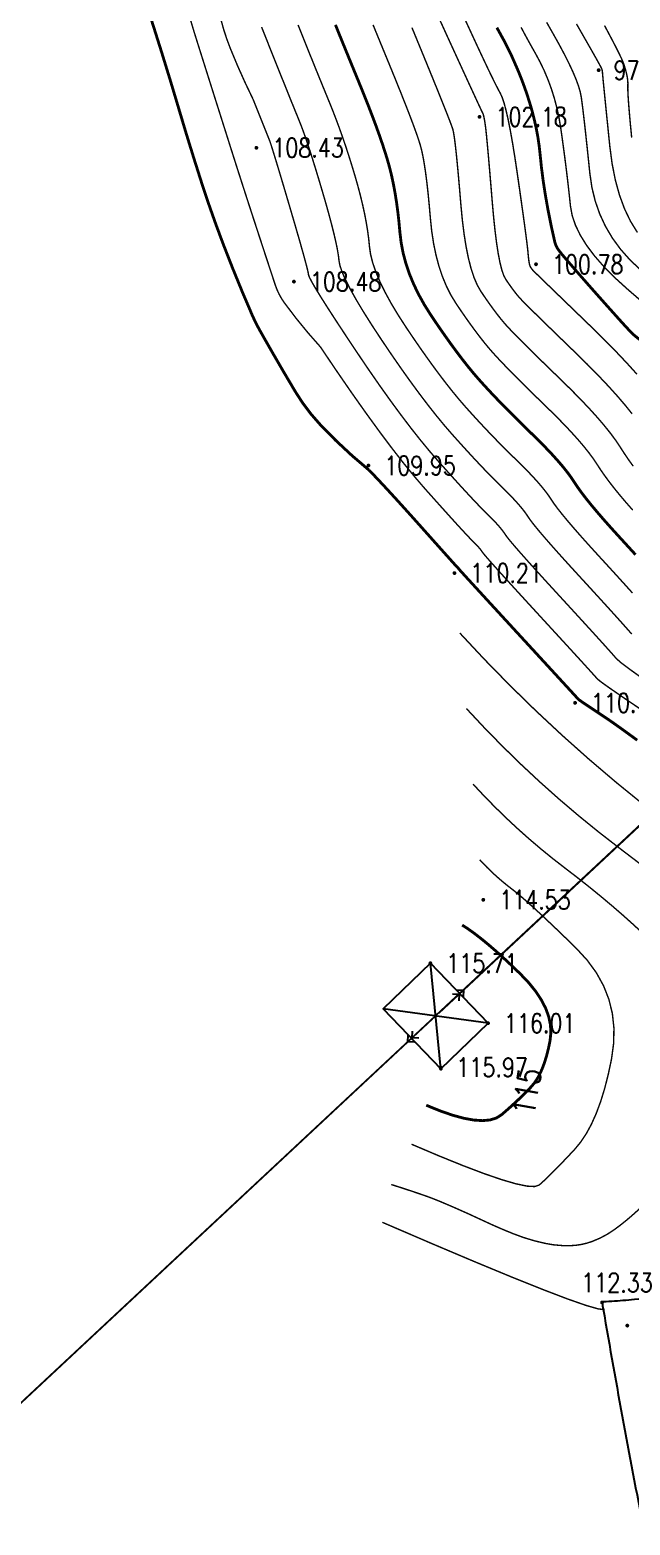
# Model space of a CAD drawing. Extents: x 532522 to 2902776, y -101917278 to 111238625.
# Drawn here: x 1103853 to 1135499, y 3048541 to 3127380 of the extents above; entities that cross this region are included whole.
import ezdxf
from ezdxf.enums import TextEntityAlignment as Align

# ---------------------------------------------------------------- set-up
doc = ezdxf.new("R2010")
doc.units = 0
doc.header["$LTSCALE"] = 1000
doc.header["$MEASUREMENT"] = 0
doc.layers.get('0').update_dxf_attribs({"linetype": 'CONTINUOUS'})
doc.layers.add('Õ÷μØºìÏß', color=20, linetype='CONTINUOUS')
doc.layers.add('新地形图', color=7, linetype='CONTINUOUS')
doc.styles.add('HZ', font='rs', dxfattribs={"width": 0.8, "bigfont": 'hztxt'})
doc.linetypes.add('10421', pattern='A,2,[150,AAA.SHX,S=1,R=0,X=0,Y=1],1e-11', length=2.00000000001)

# ---------------------------------------------------------------- blocks, each defined once
blk = doc.blocks.new('gc013a')
at = {"linetype": 'Continuous'}
blk.add_line((0.5, 0), (4, 0), dxfattribs=at)
at = {"linetype": 'Continuous', "flags": 128}
for points in [[(2.884166348194753, 0.5), (3.384166348194753, 0), (2.884166348194753, -0.5)], [(3.5, 0.5), (4, 0), (3.5, -0.5)]]:
    blk.add_lwpolyline(points, dxfattribs=at)
blk = doc.blocks.new('GC200')
at = {"linetype": 'Continuous', "const_width": 0.2, "flags": 128}
blk.add_lwpolyline([(-0.1, 0, 1), (0.1, 0, 1)], format="xyb", close=True, dxfattribs=at)
blk = doc.blocks.new('A$C22E77CCE')
at = {"layer": '新地形图', "color": 53, "linetype": 'Continuous'}
for p, q in [((543757.6581233633, 720875.9742062218), (254724.1283692071, 450962.5514435294)), ((253540.3932462852, 446815.5128248755), (252984.3932462852, 452379.5128248755)), ((256026.3932462852, 449216.5128248755), (250498.3932462852, 449978.5128248754)), ((251800.3193665565, 448232.8370501162), (44606.36652998452, 254841.4003840153))]:
    blk.add_line(p, q, dxfattribs=at)
at = {"layer": '新地形图', "color": 53, "linetype": 'Continuous', "flags": 128}
for points in [[(545219.3932462852, 722241.0128248755), (253262.3932462852, 449597.5128248754)], [(253262.3932462852, 449597.5128248754), (43144.29265025584, 253476.7246092559)]]:
    blk.add_lwpolyline(points, dxfattribs=at)
at = {"layer": '新地形图', "color": 53, "linetype": 'Continuous'}
for points, const_width, elevation in [([(252012.1646459385, 501712.714165016), (252397.3895310427, 500776.9467758787), (252783.8902835921, 499836.1084858063), (253123.3435334429, 499005.4810201656), (253415.749280595, 498285.0643789564), (253661.1075250486, 497674.8585621789), (253859.4182668036, 497174.8635698329), (254010.6815058599, 496785.0794019185), (254114.8972422177, 496505.5060584355), (254172.0654758769, 496336.1435393842), (254208.0135216429, 496175.0343913572), (254248.5686943214, 495920.2211609468), (254293.7309939123, 495571.7038481534), (254343.5004204155, 495129.4824529766), (254397.8769738312, 494593.5569754167), (254456.8606541593, 493963.9274154737), (254520.4514613998, 493240.5937731474), (254588.6493955528, 492423.5560484381), (254666.7891312296, 491595.6236873554), (254760.2053430417, 490839.6061359098), (254868.8980309892, 490155.5033941009), (254992.8671950719, 489543.315461929), (255132.1128352901, 489003.0423393938), (255286.6349516436, 488534.6840264955), (255456.4335441324, 488138.240523234), (255641.5086127566, 487813.7118296095), (255830.9953491897, 487533.287364678), (256014.0289451053, 487269.1565474959), (256190.6094005034, 487021.319378063), (256360.7367153839, 486789.7758563794), (256524.410889747, 486574.5259824453), (256681.6319235925, 486375.5697562604), (256832.3998169206, 486192.9071778248), (256976.7145697311, 486026.5382471386), (257145.0160942948, 485843.3952667995), (257367.7443028821, 485610.4105394055), (257644.8991954934, 485327.5840649567), (257976.4807721284, 484994.915843453), (258362.4890327872, 484612.4058748945), (258802.9239774699, 484180.0541592808), (259297.7856061762, 483697.8606966126), (259847.0739189064, 483165.8254868893), (260400.6528448309, 482622.7180041245), (260908.3863131202, 482107.3077223318), (261370.2743237744, 481619.5946415111), (261786.3168767934, 481159.5787616622), (262156.5139721773, 480727.2600827855), (262480.8656099259, 480322.6386048805), (262759.3717900395, 479945.7143279478), (262992.0325125179, 479596.4872519869), (263208.2166108198, 479260.8055486293), (263437.2929184037, 478924.5173895059), (263679.2614352698, 478587.6227746171)], 75, 103000), ([(249961.1575795372, 501861.0756750769), (250213.0055509915, 501247.7103984934), (250497.9141885531, 500554.6932839387), (250815.8834922221, 499782.0243314132), (251134.1534641004, 499004.4287214461), (251419.96410629, 498296.6316345673), (251673.3154187908, 497658.6330707767), (251894.207401603, 497090.4330300742), (252082.6400547264, 496592.03151246), (252238.6133781612, 496163.4285179338), (252362.1273719072, 495804.6240464959), (252453.1820359645, 495515.6180981463), (252526.9325922716, 495233.2545245404), (252598.5342627671, 494894.3771773339), (252667.9870474509, 494498.9860565268), (252735.2909463231, 494047.0811621188), (252800.4459593836, 493538.6624941104), (252863.4520866324, 492973.7300525014), (252924.3093280696, 492352.2838372918), (252983.0176836952, 491674.3238484813), (253054.512223931, 490986.0965941781), (253153.7280191989, 490333.8485824895), (253280.665069499, 489717.5798134157), (253435.3233748313, 489137.2902869566), (253617.7029351957, 488592.9800031122), (253827.8037505923, 488084.6489618826), (254065.6258210211, 487612.2971632676), (254331.169146482, 487175.9246072676), (254605.8950805907, 486769.3532845171), (254871.2649769632, 486386.4051856516), (255127.2788355993, 486027.0803106709), (255373.936656499, 485691.3786595751), (255611.2384396623, 485379.3002323641), (255839.1841850893, 485090.845029038), (256057.7738927799, 484826.0130495968), (256267.0075627341, 484584.8042940403), (256489.8110386295, 484339.7640390081), (256749.1101641436, 484063.4375611391), (257044.9049392762, 483755.8248604337), (257377.1953640276, 483416.9259368915), (257745.9814383977, 483046.7407905128), (258151.2631623864, 482645.2694212974), (258593.0405359937, 482212.5118292454), (259071.3135592197, 481748.4680143567), (259548.0918572413, 481280.7084065594), (259985.3850552352, 480836.8034357812), (260383.1931532015, 480416.7531020221), (260741.5161511402, 480020.5574052822), (261060.3540490513, 479648.2163455614), (261339.7068469347, 479299.7299228598), (261579.5745447906, 478975.0981371774), (261779.9571426188, 478674.3209885142), (261973.0127825876, 478377.7461175703), (262190.8996068649, 478065.721165046), (262433.6176154509, 477738.2461309413), (262701.1668083455, 477395.3210152563), (262993.5471855488, 477036.9458179908), (263310.7587470607, 476663.120539145), (263652.8014928811, 476273.8451787187)], 75, 104000), ([(247977.9265393902, 501860.2592378214), (248146.0297884936, 501445.4439701107), (248330.6551322231, 500991.6776527594), (248531.8025705786, 500498.9602857673), (248749.4721035602, 499967.2918691348), (248983.6637311678, 499396.6724028615), (249234.3774534013, 498787.1018869476), (249484.4166446086, 498172.7489570859), (249716.5846791369, 497587.7822489689), (249930.8815569865, 497032.2017625968), (250127.3072781573, 496506.0074979694), (250305.8618426492, 496009.199455087), (250466.5452504623, 495541.7776339492), (250609.3575015966, 495103.7420345563), (250734.2985960522, 494695.0926569084), (250845.8516629004, 494291.4746577237), (250948.4998312129, 493868.533193721), (251042.2431009896, 493426.2682649001), (251127.0814722307, 492964.6798712612), (251203.014944936, 492483.7680128042), (251270.0435191056, 491983.5326895292), (251328.1671947394, 491463.973901436), (251377.3859718377, 490925.0916485249), (251442.2353166324, 490376.5695010009), (251547.2506953562, 489828.0910290695), (251692.4321080089, 489279.6562327308), (251877.7795545906, 488731.2651119845), (252103.2930351013, 488182.9176668309), (252368.972549541, 487634.6138972699), (252674.8180979097, 487086.3538033015), (253020.8296802073, 486538.1373849256), (253380.7948119918, 486005.4192043563), (253728.5010088211, 485503.6538238073), (254063.9482706952, 485032.8412432788), (254387.1365976141, 484592.9814627706), (254698.0659895777, 484184.0744822829), (254996.7364465861, 483806.1203018156), (255283.1479686393, 483459.1189213686), (255557.3005557372, 483143.0703409422), (255834.6059829644, 482836.1328112168), (256130.476025405, 482516.4645828729), (256444.9106830592, 482184.0656559108), (256777.9099559269, 481838.9360303301), (257129.4738440081, 481481.0757061313), (257499.6023473029, 481110.484683314), (257888.2954658113, 480727.1629618783), (258295.5531995331, 480331.1105418244), (258695.5308696517, 479938.6988089944), (259062.3837973502, 479566.2991492308), (259396.1119826286, 479213.9115625334), (259696.715425487, 478881.5360489024), (259964.1941259253, 478569.1726083376), (260198.5480839435, 478276.8212408393), (260399.7772995416, 478004.4819464072), (260567.8817727197, 477752.1547250415), (260737.8089543553, 477494.6866865114), (260944.5062953261, 477206.9249405861), (261187.973795632, 476888.8694872655), (261468.2114552731, 476540.5203265499), (261785.2192742494, 476161.8774584391), (262138.9972525608, 475752.9408829331), (262529.5453902074, 475313.710600032), (262956.8636871891, 474844.1866097356), (263391.1560190432, 474370.3933432457), (263802.6262613068, 473918.3552317639)], 150, 105000), ([(254761.7134346821, 502251.3922006363), (255125.2408798388, 501460.4995130298), (255453.0510482175, 500752.7822179109), (255745.1439398183, 500128.2403152793), (256001.5195546412, 499586.8738051353), (256222.177892686, 499128.6826874787), (256407.1189539529, 498753.6669623096), (256556.3427384418, 498461.826629628), (256669.8492461527, 498253.1616894338), (256767.5630606037, 498040.9003791847), (256869.4087653129, 497738.2709363382), (256975.3863602802, 497345.2733608945), (257085.4958455055, 496861.9076528535), (257199.737220989, 496288.1738122152), (257318.1104867306, 495624.0718389795), (257440.6156427303, 494869.6017331464), (257567.2526889881, 494024.7634947161), (257688.7148280562, 493180.5269901783), (257795.6952624865, 492427.8620860224), (257888.1939922792, 491766.7687822487), (257966.2110174342, 491197.2470788573), (258029.7463379516, 490719.2969758478), (258078.7999538312, 490332.9184732205), (258113.3718650733, 490038.1115709753), (258133.4620716776, 489834.8762691122), (258146.7165922029, 489685.4581114802), (258160.7814452077, 489552.1026419281), (258175.656630692, 489434.8098604559), (258191.3421486557, 489333.5797670635), (258207.837999099, 489248.4123617511), (258225.1441820218, 489179.3076445186), (258243.2606974241, 489126.2656153659), (258262.187545306, 489089.2862742934), (258281.1958863877, 489061.1555249998), (258299.5568813895, 489034.6592711844), (258317.2705303116, 489009.7975128472), (258334.3368331539, 488986.5702499883), (258350.7557899164, 488964.9774826075), (258366.527400599, 488945.0192107051), (258381.6516652019, 488926.6954342808), (258396.128583725, 488910.0061533347), (258455.4262056251, 488850.6577223822), (258605.0125803594, 488704.356495938), (258844.8877079276, 488471.1024740026), (259175.05158833, 488150.8956565757), (259595.5042215663, 487743.7360436574), (260106.2456076367, 487249.6236352478), (260707.2757465412, 486668.5584313466), (261398.5946382797, 486000.540431954), (262105.7748200101, 485306.7371992545), (262754.3888288903, 484648.3162954326), (263344.4366649202, 484025.2777204886), (263875.9183280999, 483437.621474422)], 75, 101000), ([(257765.6933824639, 501730.4100196167), (258012.3317711258, 501269.1914582863), (258263.2555204858, 500812.6439673057), (258518.464630544, 500360.767546675), (258764.6095586795, 499905.5926339024), (258988.3407622711, 499439.1496664962), (259189.658241319, 498961.4386444564), (259368.5619958232, 498472.4595677829), (259525.0520257836, 497972.212436476), (259659.1283312003, 497460.6972505353), (259770.7909120731, 496937.9140099611), (259860.0397684023, 496403.8627147535), (259936.3104757996, 495867.4886793267), (260009.0386098767, 495337.7372180956), (260078.2241706337, 494814.6083310599), (260143.8671580706, 494298.10201822), (260205.9675721873, 493788.2182795756), (260264.525412984, 493284.9571151269), (260319.5406804605, 492788.3185248738), (260371.0133746169, 492298.3025088162), (260461.5147642979, 491804.0158344854), (260633.6161183482, 491294.5652694128), (260887.3174367678, 490769.9508135982), (261222.6187195568, 490230.1724670416), (261639.519966715, 489675.2302297431), (262138.0211782426, 489105.1241017026), (262718.1223541396, 488519.8540829201), (263379.8234944057, 487919.4201733957), (264040.3158646813, 487348.7390949468)], 75, 99000), ([(246008.73986886, 501855.2520730611), (246184.7449362464, 501412.9487602123), (246368.3184150317, 500954.2285100819), (246551.8754169617, 500497.2579986412), (246735.4159420365, 500042.0372258903), (246918.939990256, 499588.5661918293), (247102.4475616201, 499136.8448964579), (247285.9386561289, 498686.8733397762), (247469.4132737825, 498238.6515217844), (247652.8714145807, 497792.1794424823), (247834.6798251168, 497341.0691927258), (248013.205251984, 496878.9328633707), (248188.4476951823, 496405.7704544171), (248360.4071547117, 495921.5819658649), (248529.0836305721, 495426.3673977141), (248694.4771227636, 494920.1267499649), (248856.5876312862, 494402.8600226169), (249015.4151561398, 493874.5672156705), (249164.7707335291, 493349.694790907), (249298.4653996586, 492842.689210108), (249416.4991545283, 492353.5504732735), (249518.8719981383, 491882.2785804034), (249605.5839304884, 491428.8735314979), (249676.6349515787, 490993.3353265568), (249732.0250614093, 490575.6639655802), (249771.7542599801, 490175.8594485681), (249829.9584093338, 489767.0424078234), (249940.7733715134, 489322.3334756494), (250104.1991465188, 488841.7326520455), (250320.23573435, 488325.2399370123), (250588.8831350069, 487772.8553305494), (250910.1413484897, 487184.5788326571), (251284.0103747982, 486560.4104433351), (251710.4902139326, 485900.3501625836), (252155.6945433928, 485241.4851241953), (252585.737040679, 484620.9024619631), (253000.6177057911, 484038.6021758867), (253400.336538729, 483494.5842659662), (253784.893539493, 482988.8487322017), (254154.2887080828, 482521.3955745932), (254508.5220444986, 482092.2247931407), (254847.5935487403, 481701.3363878439), (255179.4009272992, 481332.5015834253), (255511.8418866664, 480969.4916046066), (255844.9164268421, 480612.3064513877), (256178.6245478262, 480260.9461237687), (256512.9662496187, 479915.4106217496), (256847.9415322196, 479575.6999453305), (257183.5503956288, 479241.8140945113), (257519.7928398465, 478913.7530692919), (257842.9698820621, 478596.6892114293), (258139.3825394652, 478295.7948626801), (258409.0308120558, 478011.0700230446), (258651.9146998338, 477742.5146925224), (258868.0342027993, 477490.1288711137), (259057.3893209522, 477253.9125588186), (259219.9800542927, 477033.8657556369), (259355.8064028206, 476829.9884615687), (259502.6051261231, 476611.6272554524), (259698.1129837873, 476348.128716126), (259942.3299758132, 476039.4928435897), (260235.2561022007, 475685.7196378435), (260576.89136295, 475286.8090988873), (260967.2357580609, 474842.7612267211), (261406.2892875336, 474353.576021345), (261894.0519513679, 473819.253482759), (262387.4294134784, 473281.5051929117), (262843.3273377793, 472782.0427337517), (263261.7457242705, 472320.8661052792), (263642.6845729523, 471897.975307494)], 75, 106000), ([(244085.5469773989, 501739.4812272491), (244254.5570128252, 501314.7494401737), (244452.1092028361, 500819.2093297919), (244678.2035474314, 500252.8608961035), (244910.2914451507, 499672.3335642722), (245125.8242945333, 499134.256759461), (245324.8020955793, 498638.6304816699), (245507.2248482888, 498185.454730899), (245673.0925526615, 497774.7295071482), (245822.4052086977, 497406.4548104175), (245955.1628163971, 497080.630640707), (246071.36537576, 496797.2569980167), (246184.943005625, 496509.3894283655), (246309.825824831, 496170.0834777723), (246446.013833378, 495779.3391462371), (246593.5070312659, 495337.1564337601), (246752.3054184949, 494843.535340341), (246922.4089950647, 494298.4758659802), (247103.8177609756, 493701.9780106773), (247296.5317162274, 493054.0417744325), (247483.6898041578, 492407.9149240901), (247648.4309681044, 491816.8452264949), (247790.755208067, 491280.8326816468), (247910.6625240459, 490799.8772895456), (248008.1529160408, 490373.9790501915), (248083.2263840519, 490003.1379635844), (248135.8829280791, 489687.3540297245), (248166.1225481225, 489426.6272486114), (248217.6815020353, 489157.5153146462), (248334.2960476707, 488816.5759222292), (248515.9661850287, 488403.8090713604), (248762.6919141093, 487919.2147620401), (249074.4732349125, 487362.792994268), (249451.3101474383, 486734.5437680442), (249893.2026516868, 486034.4670833688), (250400.1507476579, 485262.5629402418), (250930.5942747939, 484477.5510440345), (251442.9730725369, 483738.1511001188), (251937.287140887, 483044.3631084947), (252413.5364798441, 482396.1870691619), (252871.7210894084, 481793.6229821207), (253311.8409695796, 481236.670847371), (253733.896120358, 480725.3306649128), (254137.8865417434, 480259.602434746), (254524.195871634, 479828.8703556341), (254893.2077479279, 479422.5186263403), (255244.922170625, 479040.5472468648), (255579.3391397254, 478682.9562172074), (255896.4586552291, 478349.7455373682), (256196.2807171361, 478040.9152073471), (256478.8053254464, 477756.4652271442), (256744.0324801599, 477496.3955967595), (256990.4088944726, 477254.6796138643), (257216.3812815803, 477025.2905761296), (257421.949641483, 476808.2284835556), (257607.1139741807, 476603.4933361424), (257771.8742796733, 476411.0851338897), (257916.230557961, 476231.0038767978), (258040.1828090437, 476063.2495648665), (258143.7310329215, 475907.822198096), (258267.4012978909, 475728.5678243934), (258451.7196722485, 475489.332491666), (258696.6861559942, 475190.116199914), (259002.3007491283, 474830.9189491371), (259368.5634516506, 474411.7407393355), (259795.474263561, 473932.5815705092), (260283.0331848598, 473393.4414426582), (260831.2402155467, 472794.3203557824), (261383.7028079135, 472192.6170425776), (261884.0284142517, 471645.7302357395), (262332.2170345613, 471153.6599352681), (262728.2686688422, 470716.4061411635), (263072.1833170945, 470333.9688534256), (263363.9609793182, 470006.3480720545), (263603.6016555134, 469733.54379705)], 75, 107000), ([(243627.8966076297, 497950.5943374807), (243801.5689752955, 497515.9580554751), (243956.4050496749, 497128.7800046165), (244092.404830768, 496789.0601849049), (244209.5683185749, 496496.7985963402), (244307.8955130954, 496251.9952389227), (244387.3864143297, 496054.6501126519), (244448.0410222776, 495904.7632175282), (244489.8593369393, 495802.3345535513), (244535.2061861333, 495677.7096640053), (244606.4463976781, 495461.2340921741), (244703.5799715738, 495152.9078380574), (244826.6069078203, 494752.7309016556), (244975.5272064177, 494260.7032829683), (245150.3408673659, 493676.8249819957), (245351.0478906651, 493001.0959987378), (245577.6482763151, 492233.5163331947), (245802.6088747866, 491466.1350572736), (245998.3965365501, 490791.0012428821), (246165.0112616058, 490208.1148900203), (246302.4530499535, 489717.475998688), (246410.7219015933, 489319.0845688853), (246489.8178165251, 489012.9406006122), (246539.740794749, 488799.0440938687), (246560.490836265, 488677.3950486549), (246605.4045947367, 488547.9882214688), (246727.8187238279, 488310.818368809), (246927.7332235386, 487965.8854906753), (247205.1480938686, 487513.1895870678), (247560.0633348181, 486952.7306579865), (247992.478946387, 486284.5087034315), (248502.3949285754, 485508.5237234025), (249089.8112813832, 484624.7757178998), (249705.4940061948, 483713.6169638736), (250300.2091043947, 482855.3997382745), (250873.9565759828, 482050.1240411025), (251426.7364209591, 481297.7898723574), (251958.5486393236, 480598.3972320395), (252469.3932310764, 479951.9461201485), (252959.2701962173, 479358.4365366846), (253428.1795347465, 478817.8684816478), (253868.9908159688, 478325.2391278427), (254274.5736091892, 477875.5456480741), (254644.9279144079, 477468.7880423418), (254980.0537316247, 477104.966310646), (255279.9510608396, 476784.0804529867), (255544.6199020527, 476506.1304693637), (255774.0602552639, 476271.1163597773), (255968.2721204733, 476079.0381242272), (256137.847906883, 475912.6700162992), (256293.3800236952, 475754.7862895791), (256434.8684709101, 475605.386944067), (256562.3132485275, 475464.4719797625), (256675.7143565473, 475332.0413966659), (256775.0717949698, 475208.0951947772), (256860.3855637949, 475092.6333740963), (256931.6556630225, 474985.6559346233), (257032.1974696587, 474845.5083933344), (257205.3263607096, 474630.5362672061), (257451.0423361754, 474340.7395562382), (257769.3453960559, 473976.1182604308), (258160.2355403511, 473536.6723797838), (258623.7127690612, 473022.4019142974), (259159.777082186, 472433.3068639713), (259768.4284797255, 471769.3872288058), (260379.9762023486, 471103.7288922436), (260924.729490724, 470509.4177377274), (261402.6883448519, 469986.4537652574), (261813.8527647321, 469534.8369748332), (262158.2227503645, 469154.5673664552), (262435.7983017494, 468845.6449401233), (262646.5794188866, 468608.0696958374), (262790.5661017761, 468441.8416335976), (263032.2841539006, 468228.2485262527), (263536.2593787427, 467848.5781466518), (264302.4917763022, 467302.8304947948)], 75, 108000), ([(247185.1037367484, 484877.0026068919), (248025.3306776015, 483631.0999377029), (248823.113092175, 482473.2813140556), (249578.4509804692, 481403.5467359502), (250291.3443424841, 480421.8962033865), (250961.7931782195, 479528.3297163646), (251589.7974876756, 478722.8472748845), (252175.3572708523, 478005.4488789461), (252718.4725277495, 477376.1345285496), (253213.7857603036, 476821.6079000513), (253655.9394704507, 476328.5726698077), (254044.9336581907, 475897.0288378188), (254380.7683235239, 475526.9764040846), (254663.4434664501, 475218.4153686051), (254892.9590869693, 474971.3457313802), (255069.3151850814, 474785.7674924101), (255192.5117607866, 474661.6806516948), (255285.2869192934, 474570.6604187342), (255370.3787658103, 474484.2820030287), (255447.7873003373, 474402.5454045781), (255517.5125228742, 474325.4506233826), (255579.5544334214, 474252.997659442), (255633.9130319786, 474185.1865127566), (255680.5883185459, 474122.0171833261), (255719.5802931233, 474063.4896711507), (255796.9936414264, 473962.4489622756), (255958.9330491708, 473771.7400427462), (256205.3985163565, 473491.3629125626), (256536.3900429834, 473121.3175717245), (256951.9076290517, 472661.6040202322), (257451.9512745613, 472112.2222580855), (258036.5209795121, 471473.1722852846), (258705.6167439043, 470744.4541018292), (259376.2495967838, 470014.8407419096), (259965.4305671966, 469373.1052397152), (260473.1596551426, 468819.2475952463), (260899.436860622, 468353.2678085028), (261244.2621836346, 467975.1658794847), (261507.6356241805, 467684.9418081921), (261689.5571822597, 467482.5955946248), (261790.0268578723, 467368.1272387829), (261986.7029801624, 467209.0727451447), (262457.2438782745, 466872.9681181882), (263201.6495522084, 466359.8133579136), (264219.9200019642, 465669.6084643208)], 75, 109000), ([(249748.4293385983, 478380.1756740861), (249986.3091842477, 478134.2806353265), (250254.3135106477, 477851.8196639594), (250552.4423177981, 477532.792759985), (250880.695605699, 477177.199923403), (251239.0733743505, 476785.0411542137), (251627.5756237523, 476356.3164524169), (252046.2023539047, 475891.0258180128), (252494.9535648076, 475389.169251001), (252930.818425868, 474900.5339394775), (253310.7861064931, 474474.907071538), (253634.8566066827, 474112.2886471824), (253903.029926437, 473812.6786664105), (254115.3060657558, 473576.0771292227), (254271.6850246393, 473402.4840356186), (254372.1668030874, 473291.8993855985), (254416.7514011, 473244.3231791623), (254432.7259317039, 473228.650821169), (254447.3775079253, 473213.777716478), (254460.7061297644, 473199.7038650892), (254472.7117972211, 473186.4292670026), (254483.3945102954, 473173.9539222182), (254492.7542689874, 473162.2778307359), (254500.791073297, 473151.4009925558), (254507.5049232242, 473141.3234076779), (254561.7898131942, 473079.3895312165), (254712.539737632, 472912.9438182861), (254959.7546965376, 472641.9862688865), (255303.4346899111, 472266.516883018), (255743.5797177523, 471786.5356606802), (256280.1897800614, 471202.0426018735), (256913.2648768384, 470513.0377065975), (257642.8050080831, 469719.5209748526), (258372.522991219, 468925.9525915754), (259006.131643669, 468236.792741703), (259543.6309654333, 467652.0414252353), (259985.0209565118, 467171.6986421724), (260330.3016169046, 466795.7643925142), (260579.4729466116, 466524.2386762608), (260732.5349456329, 466357.1214934122), (260789.4876139684, 466294.4128439682), (260818.7798023947, 466270.7238768307), (260888.8603616879, 466220.6657409009), (260999.7292918483, 466144.2384361792), (261151.3865928758, 466041.4419626653), (261343.8322647703, 465912.2763203594), (261577.0663075319, 465756.7415092615), (261851.0887211607, 465574.8375293715), (262165.8995056564, 465366.5643806893), (262580.8276337713, 465082.7086750116), (263155.2020782573, 464674.0570241351), (263889.0228391144, 464140.6094280597)], 150, 110000), ([(254533.7477118105, 469792.6909831357), (255838.8797965261, 468395.8525374066), (257172.3918597847, 467031.985406789), (258534.2839015861, 465701.089591283), (259924.5559219306, 464403.1650908884), (261343.2079208179, 463138.2119056054), (262790.2398982482, 461906.230035434), (264265.6518542214, 460707.2194803741), (265769.4437887375, 459541.1802404254), (267208.5143044739, 458447.8276506561), (268489.7620041078, 457466.8770461336), (269613.1868876392, 456598.3284268579), (270578.7889550681, 455842.1817928291), (270781.9935734118, 455680.2416520643)], 75, 111000), ([(254885.2053703019, 465806.8048193225), (255820.6116519819, 464805.6713157264), (256776.3582582268, 463828.1688113461), (257752.4451890363, 462874.2973061817), (258748.8724444106, 461944.0568002332), (259765.6400243497, 461037.4472935006), (260802.7479288536, 460154.4687859839), (261860.1961579222, 459295.1212776832), (262937.9847115555, 458459.4047685984), (263981.5975172076, 457663.8148058817), (264936.5185023321, 456924.8469366854), (265802.7476669292, 456242.5011610095), (266580.2850109988, 455616.7774788541), (267269.1305345411, 455047.675890219), (267869.2842375558, 454535.1963951044), (268380.7461200431, 454079.3389935102), (268803.516182003, 453680.1036854364), (269040.6628001605, 453359.0163462502)], 75, 112000), ([(255236.6630287933, 461820.9186555096), (255802.3435074378, 461215.4900940462), (256380.3246566688, 460624.3522159032), (256970.6064764865, 460047.5050210805), (257573.1889668907, 459484.948509578), (258188.0721278816, 458936.6826813958), (258815.255959459, 458402.7075365339), (259454.740461623, 457883.0230749925), (260106.5256343736, 457377.6292967713), (260754.6807299413, 456879.8019611072), (261383.2750005565, 456382.8168272371), (261992.3084462193, 455886.673895161), (262581.7810669297, 455391.3731648792), (263151.6928626876, 454896.9146363912), (263702.043833493, 454403.2983096973), (264232.8339793461, 453910.5241847974), (264744.0633002466, 453418.5922616915), (265199.049769146, 452878.7704615914), (265240.2044589981, 452806.4273958922)], 75, 113000)]:
    blk.add_lwpolyline(points, dxfattribs=dict(at, const_width=const_width, elevation=elevation))
at = {"layer": '新地形图', "color": 53, "linetype": 'Continuous', "flags": 128}
for points, const_width in [([(253405.8230769388, 502285.9810015649), (253844.1792272094, 501323.8038601966), (254276.864602359, 500379.7517853266), (254653.8313819926, 499558.1272640129), (254975.0795661101, 498858.9302962556), (255240.6091547115, 498282.1608820545), (255450.4201477969, 497827.8190214097), (255604.5125453663, 497495.9047143213), (255702.8863474197, 497286.4179607891), (255745.541553957, 497199.3587608132), (255760.6570468096, 497166.5237483232), (255776.4117078085, 497119.709557249), (255792.8055369539, 497058.9161875903), (255809.8385342458, 496984.1436393473), (255827.510699684, 496895.3919125199), (255845.8220332687, 496792.6610071081), (255864.7725349999, 496675.950923112), (255884.3622048775, 496545.2616605313), (255907.4314915245, 496362.2189194834), (255936.820843564, 496088.448400085), (255972.5302609959, 495723.9501023361), (256014.5597438203, 495268.7240262368), (256062.9092920372, 494722.770171787), (256117.5789056465, 494086.0885389867), (256178.5685846483, 493358.679127836), (256245.8783290426, 492540.5419383348), (256318.5701613403, 491721.0871993932), (256395.7061040526, 490989.7251399212), (256477.2861571794, 490346.4557599189), (256563.3103207207, 489791.2790593862), (256653.7785946766, 489324.1950383231), (256748.690979047, 488945.2036967296), (256848.0474738319, 488654.3050346057), (256951.8480790313, 488451.4990519513), (257056.0956177887, 488297.2214448388), (257156.7929132474, 488151.90790934), (257253.9399654075, 488015.558445455), (257347.5367742689, 487888.1730531838), (257437.5833398317, 487769.7517325263), (257524.0796620958, 487660.2944834826), (257607.0257410613, 487559.8013060527), (257686.421576728, 487468.2722002366), (257800.22114996, 487347.0264945908), (257986.3784416208, 487157.3835176717), (258244.8934517105, 486899.3432694796), (258575.7661802292, 486572.9057500142), (258978.9966271768, 486178.0709592758), (259454.5847925533, 485714.8388972643), (260002.5306763587, 485183.2095639794), (260622.834278593, 484583.1829594217), (261253.2138324205, 483964.7276016896), (261831.3875710052, 483377.8120088822), (262357.3554943472, 482822.4361809997), (262831.1176024466, 482298.6001180421), (263252.6738953033, 481806.3038200092), (263622.0243729172, 481345.5472869012)], 75), ([(259116.7119115078, 501988.0526361447), (259442.7723227397, 501414.5704752956), (259762.0808344249, 500845.2134926731), (260043.5988675805, 500318.6879572227), (260287.3264222066, 499834.9938689442), (260493.2634983031, 499394.1312278379), (260661.4100958701, 498996.1000339035), (260791.7662149075, 498640.9002871412), (260884.3318554154, 498328.531987551), (260939.1070173936, 498058.9951351327), (260977.5988627983, 497778.8443289516), (261021.3145535853, 497434.6341680723), (261070.2540897548, 497026.3646524952), (261124.4174713065, 496554.0357822201), (261183.8046982406, 496017.6475572471), (261248.415770557, 495417.199977576), (261318.2506882558, 494752.6930432071), (261393.3094513369, 494024.1267541402), (261503.1706047786, 493279.0056274309), (261677.4126935588, 492564.8341801345), (261916.0357176777, 491881.6124122512), (262219.0396771352, 491229.3403237812), (262586.4245719313, 490608.0179147242), (263018.1904020661, 490017.6451850802), (263514.3371675396, 489458.2221348494), (264074.8648683515, 488929.7487640317)], 75), ([(260687.6473406194, 501907.9129889457), (260945.7181712685, 501456.4974215716), (261169.29937209, 501065.0807094724), (261358.3909430838, 500733.6628526476), (261512.9928842499, 500462.2438510977), (261633.1051955884, 500250.8237048225), (261718.7278770992, 500099.4024138219), (261783.3680868675, 499984.0485162343), (261840.5329829787, 499880.8305501977), (261890.2225654327, 499789.7485157124), (261932.4368342294, 499710.8024127783), (261967.175789369, 499643.9922413953), (261994.4394308513, 499589.3180015635), (262014.2277586764, 499546.7796932829), (262026.5407728444, 499516.3773165533), (262034.518749376, 499492.6415068115), (262041.3019642921, 499470.1028994942), (262046.8904175927, 499448.7614946013), (262051.2841092778, 499428.6172921328), (262054.4830393475, 499409.6702920885), (262056.4872078016, 499391.9204944688), (262057.2966146403, 499375.3678992733), (262056.9112598635, 499360.0125065023), (262062.1242035868, 499286.1078335075), (262079.7285059257, 499093.9073976402), (262109.7241668802, 498783.4111989009), (262152.1111864505, 498354.6192372893), (262206.8895646363, 497807.5315128056), (262274.0593014378, 497142.1480254496), (262353.6203968549, 496358.4687752215), (262445.5728508877, 495456.4937621211), (262567.7701768015, 494529.3172230353), (262738.0658878617, 493670.0333948507), (262956.4599840682, 492878.6422775671), (263222.9524654213, 492155.1438711848), (263537.5433319208, 491499.5381757038), (263900.2325835666, 490911.8251911239)], 75), ([(262168.195738492, 501819.3224070715), (262553.2836284871, 501096.0013376781), (262847.2401473867, 500525.72840089), (263050.0652951906, 500108.5035967069), (263161.7590718989, 499844.3269251287), (263223.2805150855, 499661.2903788654), (263275.5886623245, 499487.4859506264), (263318.6835136159, 499322.9136404116), (263352.5650689597, 499167.5734482211), (263377.2333283558, 499021.4653740549), (263392.6882918044, 498884.5894179129), (263398.9299593054, 498756.9455797952), (263395.9583308587, 498638.5338597019), (263393.5934885028, 498485.4356638765), (263401.655514276, 498253.7323985628), (263420.1444081783, 497943.4240637608), (263449.0601702095, 497554.5106594703), (263488.4028003699, 497086.9921856917), (263538.1722986594, 496540.8686424246), (263598.3686650778, 495916.1400296693)], 75), ([(255588.1206872847, 457835.0324916965), (255784.0753628936, 457625.3088723661), (255984.2910551109, 457420.5356204603), (256188.7677639367, 457220.7127359794), (256397.5054893707, 457025.8402189228), (256610.5042314134, 456835.9180692911), (256827.7639900644, 456650.946287084), (257049.2847653238, 456470.9248723017), (257275.0665571917, 456295.8538249439), (257527.763942675, 456095.7891163324), (257830.0314987809, 455840.7867177885), (258181.8692255094, 455530.8466293125), (258583.2771228605, 455165.9688509039), (259034.2551908341, 454746.1533825631), (259534.8034294303, 454271.4002242899), (260084.9218386491, 453741.7093760845), (260684.6104184904, 453157.0808379466), (261259.9631632724, 452530.5000233278), (261737.0740673132, 451874.9523456793), (262115.9431306128, 451190.437805001), (262396.5703531711, 450476.956401293), (262578.9557349882, 449734.5081345553), (262663.0992760641, 448963.0930047879), (262649.0009763988, 448162.7110119908), (262536.6608359923, 447333.3621561638), (262365.0949851315, 446520.5827797709), (262173.3195541032, 445769.9092252757), (261961.3345429077, 445081.3414926779), (261729.1399515449, 444454.8795819778), (261476.7357800147, 443890.5234931754), (261204.1220283171, 443388.2732262703), (260911.2986964522, 442948.1287812631), (260598.2657844199, 442570.0901581534), (260286.142390733, 442236.9387893028), (259996.0476139041, 441931.4561070728), (259727.9814539332, 441653.6421114634), (259481.9439108205, 441403.4968024745), (259257.9349845656, 441181.0201801063), (259055.9546751689, 440986.2122443586), (258876.0029826302, 440819.0729952316), (258718.0799069494, 440679.6024327251), (258484.4735276456, 440603.3174814072), (258077.4719242377, 440625.7350658458), (257497.0750967257, 440746.8551860409), (256743.2830451095, 440966.6778419926), (255816.0957693892, 441285.2030337008), (254715.5132695647, 441702.4307611655), (253441.535545636, 442218.3610243867), (251994.1625976032, 442832.9938233644)], 75), ([(254663.1220598445, 454390.9789265705), (254971.7624250158, 454188.7071962681), (255301.9259760898, 453951.971939677), (255653.6127130665, 453680.7731567975), (256026.822635946, 453375.1108476295), (256421.5557447281, 453034.9850121728), (256837.812039413, 452660.3956504277), (257275.5915200005, 452251.3427623939), (257734.8941864909, 451807.8263480715), (258170.5186798688, 451349.4263000581), (258537.2636411192, 450895.7225109512), (258835.1290702422, 450446.714980751), (259064.1149672377, 450002.4037094574), (259224.2213321057, 449562.7886970702), (259315.4481648462, 449127.8699435897), (259337.7954654593, 448697.6474490155), (259291.2632339449, 448272.1212133481), (259205.2237294753, 447864.5160026546), (259109.0492112229, 447488.0565830024), (259002.7396791877, 447142.7429543916), (258886.2951333696, 446828.5751168221), (258759.7155737687, 446545.553070294), (258623.001000385, 446293.6768148073), (258476.1514132185, 446072.9463503619), (258319.166812269, 445883.3616769581), (258152.5663709031, 445707.674231038), (257976.869262487, 445528.6354490446), (257792.0754870207, 445346.2453309777), (257598.1850445041, 445160.5038768373), (257395.1979349374, 444971.4110866234), (257183.1141583204, 444778.9669603361), (256961.9337146532, 444583.1714979753), (256731.6566039358, 444384.024699541), (256464.2240875484, 444216.2191876885), (256131.577426871, 444114.4475850732), (255733.7166219037, 444078.7098916949), (255270.6416726465, 444109.0061075537), (254742.3525790993, 444205.3362326496), (254148.8493412623, 444367.7002669827), (253490.1319591353, 444596.0982105527), (252766.2004327184, 444890.5300633599)], 150), ([(250450.0869273733, 438717.9213433734), (253055.1361072367, 437597.815836879), (255334.7091627561, 436633.434259342), (257288.8060939313, 435824.7766107625), (258917.4269007624, 435171.84289114), (260220.5715832494, 434674.6331004752), (261198.2401413923, 434333.1472387674), (261850.4325751911, 434147.3853060171), (262177.1488846457, 434117.3473022241)], 75)]:
    blk.add_lwpolyline(points, dxfattribs=dict(at, const_width=const_width))
for points in [[(227451.1215567875, 525773.5173910856, 75, 75.00000000000001, 0.001780549693221751), (228848.7779512327, 523688.8172452226, 75.00000000000001, 75, 0.003562494479199842), (229558.4333915702, 522654.3896534305, 75, 74.99999999999999, 0.001911062355177206), (231506.6828075046, 519880.1275677235, 74.99999999999999, 75, -0.003690310318468231), (232510.4935837037, 518439.8540595827, 75, 75, -0.05425474704473855), (233695.1480166532, 516234.2714133812, 75, 75, 0.0401477166694808), (235209.5215704761, 513213.8308725592, 75, 75, 0.07203886919029336), (236863.2166822205, 511205.3807569958, 75, 75, -0.09892249606130422), (237992.8936257018, 509673.6203408286, 75, 75, -0.02183268722495679), (238646.9514263975, 508103.0038361659, 75, 75, -0.01874016524707257), (239258.0622794733, 506217.7024196704, 75, 75, -0.009400632099420153), (240034.6320245446, 503265.0330587211, 75, 75, 0.01565268522861625), (240523.2309332444, 501497.4222381114, 75, 75, 0.001226839886031813), (240832.059962657, 500511.0937688868, 75, 75, 0.0002300113826123973), (242494.6184517201, 495255.0223156169, 75, 75.00000000000001, 0.001853172849965892), (243383.7180505073, 492484.3897313684, 75.00000000000001, 75, 0.001179832948721834), (244806.6033657467, 488141.0955960845, 75, 75.00000000000001, 0.07785029093425364), (245293.0235892612, 487193.7006421202, 75.00000000000001, 75, 0.02757169745174489), (247185.1037367484, 484877.0026068919, 75, 75, 0)], [(232418.9530042278, 521497.1073785821, 75, 75, -0.006220646982519472), (233976.6592149429, 519252.6892253889, 75, 75, -0.01373313660486249), (234641.2262064253, 518208.5469970934, 75, 75, -0.00343588224877689), (236391.0738465206, 515238.8760826188, 75, 75, 0.005385028211754126), (237514.9498365479, 513348.4310168854, 75, 75.00000000000001, 0.04480909178700433), (239273.9439708799, 510969.551592274, 75.00000000000001, 75, -0.09992796490956707), (239946.5611611434, 509813.8010692574, 75, 74.99999999999999, -0.01649941192090701), (240142.9350139322, 509167.2465742421, 74.99999999999999, 75, -0.00310128109287901), (241051.8406538006, 505690.0658666501, 75, 75.00000000000001, -0.001787347449893141), (241400.4221149428, 504301.1433373202, 75.00000000000001, 75, 0.001157317914990724), (241936.0627225335, 502155.4359190219, 75, 75, 0.03390935049005984), (242441.6498933379, 500602.4737757297, 75, 75, 0.01904813912579765), (243627.8966076297, 497950.5943374807, 75, 75, 0)], [(265240.2044589981, 452806.4273958922, 75, 75, -0.03251110503324222), (265873.2997569446, 451822.1481537169, 75, 75, -0.06600472263408429), (266085.0055977023, 451283.9467220951, 75, 75, -0.004524886207490748), (266330.9994569175, 450251.4887561328, 75, 75, -0.004956312740312859), (266537.6685387521, 449304.8092627507, 75, 75, -0.009943346726619987), (267024.0093714757, 446707.9909451521, 75, 75, -0.05763312816146281), (267046.9159363837, 446251.2819927637, 75, 75, -0.03604752480208577), (267009.7699555201, 445982.0190618738, 75, 75, -0.005979264275478223), (266650.8349095946, 444385.2371983835, 75, 74.99999999999999, -0.009236359002747148), (266139.8577196698, 442396.8824228081, 74.99999999999999, 75, -0.02687441474098696), (265915.2547702772, 441727.5374202654, 75, 74.99999999999999, -0.07362492724868748), (265598.0880434313, 441179.2927459816, 74.99999999999999, 75, -0.02534057894253024), (264387.5151197042, 439804.9462934029, 75, 74.99999999999999, -0.02105970525788686), (263556.7427987183, 439021.8153231507, 74.99999999999999, 75, -0.02173969172472291), (262690.0271840275, 438334.7305731386, 75, 75, -0.06918685872195203), (261503.7821321937, 437704.0181612071, 75, 75, -0.08066248929376246), (260370.125479876, 437486.5276746718, 75, 75, -0.05833698555401944), (259057.3820222169, 437602.3122023374, 75, 75, -0.04360325623745662), (257371.2306353116, 438108.5420787163, 75, 75, -0.0157791352359556), (255741.5590134576, 438817.5708880345, 75, 75, 0.01154943846513028), (253523.589280587, 439804.9462934029, 75, 74.99999999999999, 0.01529974916672745), (252640.4053717745, 440142.5677687938, 74.99999999999999, 75, 0.007987744799330617), (250920.7729204898, 440709.6955243521, 75, 75, 0)]]:
    blk.add_lwpolyline(points, format="xyseb", dxfattribs=at)
at = {"layer": '新地形图', "color": 53, "linetype": 'Continuous', "const_width": 150, "flags": 128}
for points in [[(226163.2600651589, 524373.5934945864, -0.01061776164342827), (227674.1826950113, 522505.3829730231, -0.0197299768085375), (228425.0231080571, 521452.2413331828, -0.004816038072079303), (230268.2345950801, 518578.3441232988, -0.01149006371814659), (231001.2061048458, 517349.0721731522, -0.07602574490779015), (231754.0672023069, 515366.5619178338, 0.0871126903701476), (232450.3091994346, 513648.1749957904, 0.09293117667766951), (233465.975303779, 512544.8945194245, -0.08838228180874844), (234543.4586788013, 511395.4544244406, -0.01929620572679416), (235512.1192925042, 509772.8795651882, -0.03204298402058661), (235992.56177339, 508740.4634526689, -0.0101787469095143), (236886.2243655197, 506300.8309762835, -0.005504327185674485), (238396.4058591489, 501740.1262235643, -0.005416969341367582), (239746.3169788283, 497343.9080468328, 0.006229416856886829), (240926.3923262813, 493522.9257799234, 0.01323611300421138), (242068.4065543249, 490278.7918989169, 0.01136259258007079), (243582.8770998422, 486569.9103850533, 0.02557214505574682), (243998.0476167869, 485735.1535057377, 0.006419761329347939), (245859.8644117972, 482524.5185454356, 0.05385859487231602), (247169.9760354043, 480786.6021004837, 0.03317544075287778), (249748.4293385983, 478380.1756740861)], [(256491.2741618658, 501709.8005175706, -0.0337344543236146), (257625.8467071623, 499409.3312711637, -0.02204437842978187), (258203.4749332177, 497810.3581338217, -0.02539989464517868), (258571.1404304764, 496381.1452642872, -0.02732923706979086), (258769.8926283766, 495032.8599721268, 0.01782272324866861), (259035.2031425335, 492960.8801079682, 0.01706093753122597), (259544.0574811325, 490412.879173921, 0.09959912737667359), (259731.293397136, 490004.3793699774, 0.02015845308092329), (259996.7616247216, 489668.3557001824, 0.003843359296044155), (261471.5253894476, 487975.4074686423, 0.001849611383473907), (262913.4251211838, 486357.747743902, 0.004598079415174264), (263501.7930811021, 485714.5541492664, 0.09272512216969347), (264472.079357517, 484998.495429728, -0.1005298419624958)]]:
    blk.add_lwpolyline(points, format="xyb", dxfattribs=at)
at = {"layer": '新地形图', "color": 53, "linetype": 'Continuous', "elevation": 115715, "flags": 128}
blk.add_lwpolyline([(253540.3932462852, 446815.5128248755), (256026.3932462852, 449216.5128248755), (252984.3932462852, 452379.5128248755), (250498.3932462852, 449978.5128248754)], close=True, dxfattribs=at)
at = {"layer": '新地形图', "color": 53, "linetype": '10421', "flags": 128}
blk.add_lwpolyline([(285859.3932462852, 427313.5128248756, -0.005880024385920494), (284034.4872111512, 432004.0570406808, -0.005880121248064545), (282320.4256712896, 436736.1438549484, -0.01805655215654282), (281806.4581066089, 438399.7166787485, 0.267824993327474), (281717.3932462852, 438488.5128248755, 0.1659341056330727), (281557.2491590654, 438477.5496874196, -0.02281123139924865), (280489.8542887457, 438085.9734140625, -0.003849520755314259), (272265.2792763604, 435557.1720403894, -0.03995880720740556), (271453.3932462853, 435383.5128248755, -0.008824316899348586), (270669.9861500349, 435294.4524162111, -0.0009380746526909862), (263286.2190323379, 434600.7617092281, -0.01308188220357982), (262105.9958742588, 434523.1866816704, 0.2114867459717958), (262037.3932462852, 434489.5128248755, 0.2204685348250972), (262037.2388293371, 434488.9408076443, 0.0001739725442234485), (262158.8567847423, 433783.305379358, 0.002992573148474217), (263240.3761325488, 427737.2718977411, 0.002992025964074209), (264394.3932462852, 421703.5128248756)], format="xyb", dxfattribs=at)
at = {"layer": '新地形图', "color": 53, "linetype": 'Continuous', "xscale": 500, "yscale": 500}
for p, zscale in [((261857.3932462852, 499467.5128248756, 97149), 1000), ((255576.3932462852, 497006.5128248756, 102183), 1000), ((243811.3932462852, 495375.5128248757, 108429), 1000), ((258554.3932462853, 489231.5128248757, 100777), 1000), ((245791.3932462852, 488318.5128248756, 108479), 1000), ((249718.3932462852, 478621.5128248756, 109947), 1000), ((254255.3932462852, 472949.5128248755, 110208), 1000), ((260614.3932462853, 466106.5128248757, 110175), 1000), ((255774.3932462852, 455722.5128248756, 114530), 1000), ((252984.3932462852, 452379.5128248755, 115710), 1000), ((256026.3932462852, 449216.5128248755, 116006), 1000), ((253517.3932462852, 446892.5128248755, 115973), 1000), ((253540.3932462852, 446815.5128248755, 115715), 1000), ((262037.3932462852, 434489.5128248755, 112329), 1000), ((263367.5764869315, 433269.7618366359, 107230), 500)]:
    blk.add_blockref('GC200', p, dxfattribs=dict(at, zscale=zscale))
at = {"layer": '新地形图', "color": 53, "linetype": 'Continuous', "xscale": 500, "yscale": 500, "zscale": 500}
for rotation in [43.04082582258266, 223.0266050416397]:
    blk.add_blockref('gc013a', (253262.3932462852, 449597.5128248755), dxfattribs=dict(at, rotation=rotation))
at = {"layer": '新地形图', "color": 53, "linetype": 'Continuous', "style": 'HZ', "width": 0.8}
for s, p in [('97.15', (264182.3932462853, 499467.5128248756)), ('102.18', (258301.3932462852, 497006.5128248756)), ('108.43', (246536.3932462852, 495375.5128248757)), ('100.78', (261279.3932462852, 489231.5128248757)), ('108.48', (248516.3932462852, 488318.5128248756)), ('109.95', (252443.3932462852, 478621.5128248756)), ('110.21', (256980.3932462852, 472949.5128248755)), ('110.18', (263339.3932462852, 466106.5128248757)), ('114.53', (258499.3932462852, 455722.5128248756)), ('115.71', (255709.3932462852, 452379.5128248755)), ('116.01', (258751.3932462852, 449216.5128248755)), ('115.97', (256242.3932462852, 446892.5128248755)), ('112.33', (262828.9252309436, 435534.4773158555))]:
    blk.add_text(s, height=1000, dxfattribs=at).set_placement(p, align=Align.MIDDLE)
blk.add_text('115', height=1200, rotation=80.34538624927427, dxfattribs=at).set_placement((258059.3260932939, 445612.6605686826, 115000), align=Align.MIDDLE)

msp = doc.modelspace()

# ---------------------------------------------------------------- block references
at = {"layer": 'Õ÷μØºìÏß', "color": 1, "linetype": 'Continuous'}
msp.add_blockref('A$C22E77CCE', (871983.8856837954, 2625788.996615632), dxfattribs=at)

doc.saveas('drawing.dxf')
